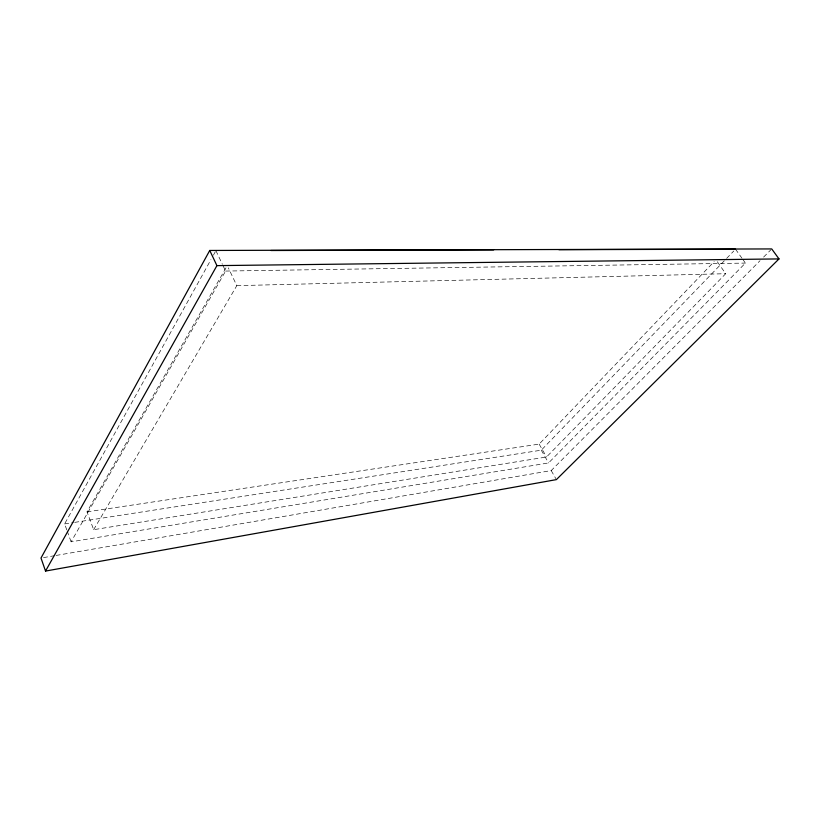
<?xml version="1.0" encoding="UTF-8"?>
<svg xmlns="http://www.w3.org/2000/svg" width="820" height="820" viewBox="0 0 820 820"><rect width="100%" height="100%" fill="white"/><g stroke="black" fill="none" stroke-linecap="round" stroke-linejoin="round"><path stroke-width="0.61" stroke-dasharray="4.1 3.07" d="M66.779 529.894L64.616 523.918L210.945 259.622M213.425 255.143L215.281 251.791M717.326 261.734L725.71 273.706L546.53 456.996L93.664 529.679L87.022 511.854L225.992 267.822M742.602 259.12L745.431 263.087L548.58 462.931L71.094 541.825L225.602 271.061L222.907 265.403M93.664 529.679L236.816 285.647L228.319 267.832M87.022 511.854L539.16 444.112L714.159 261.58M74.733 522.361L541.292 450.19L725.772 259.284M726.653 258.361L733.756 251.022M56.119 555.437L551.214 470.577L760.027 260.698M763.625 257.08L770.831 249.833M43.521 557.6L54.858 555.653M64.616 523.918L73.472 522.555M236.816 285.647L725.71 273.706M225.602 271.061L745.431 263.087M735.53 249.188L741.895 258.126M539.16 444.112L546.53 456.996M541.292 450.19L548.58 462.931M551.214 470.577L555.806 478.613M215.906 250.664L222.363 264.265M67.209 531.083L71.094 541.825"/><path stroke-width="1.23" d="M209.746 250.459L41 558.03L45.53 571.068L556.38 479.618L779 258.915L771.722 248.931L209.746 250.459L216.921 265.629L45.53 571.068M216.921 265.629L779 258.915M270.938 250.51L493.63 249.874M558.902 249.69L735.53 249.188"/></g></svg>
